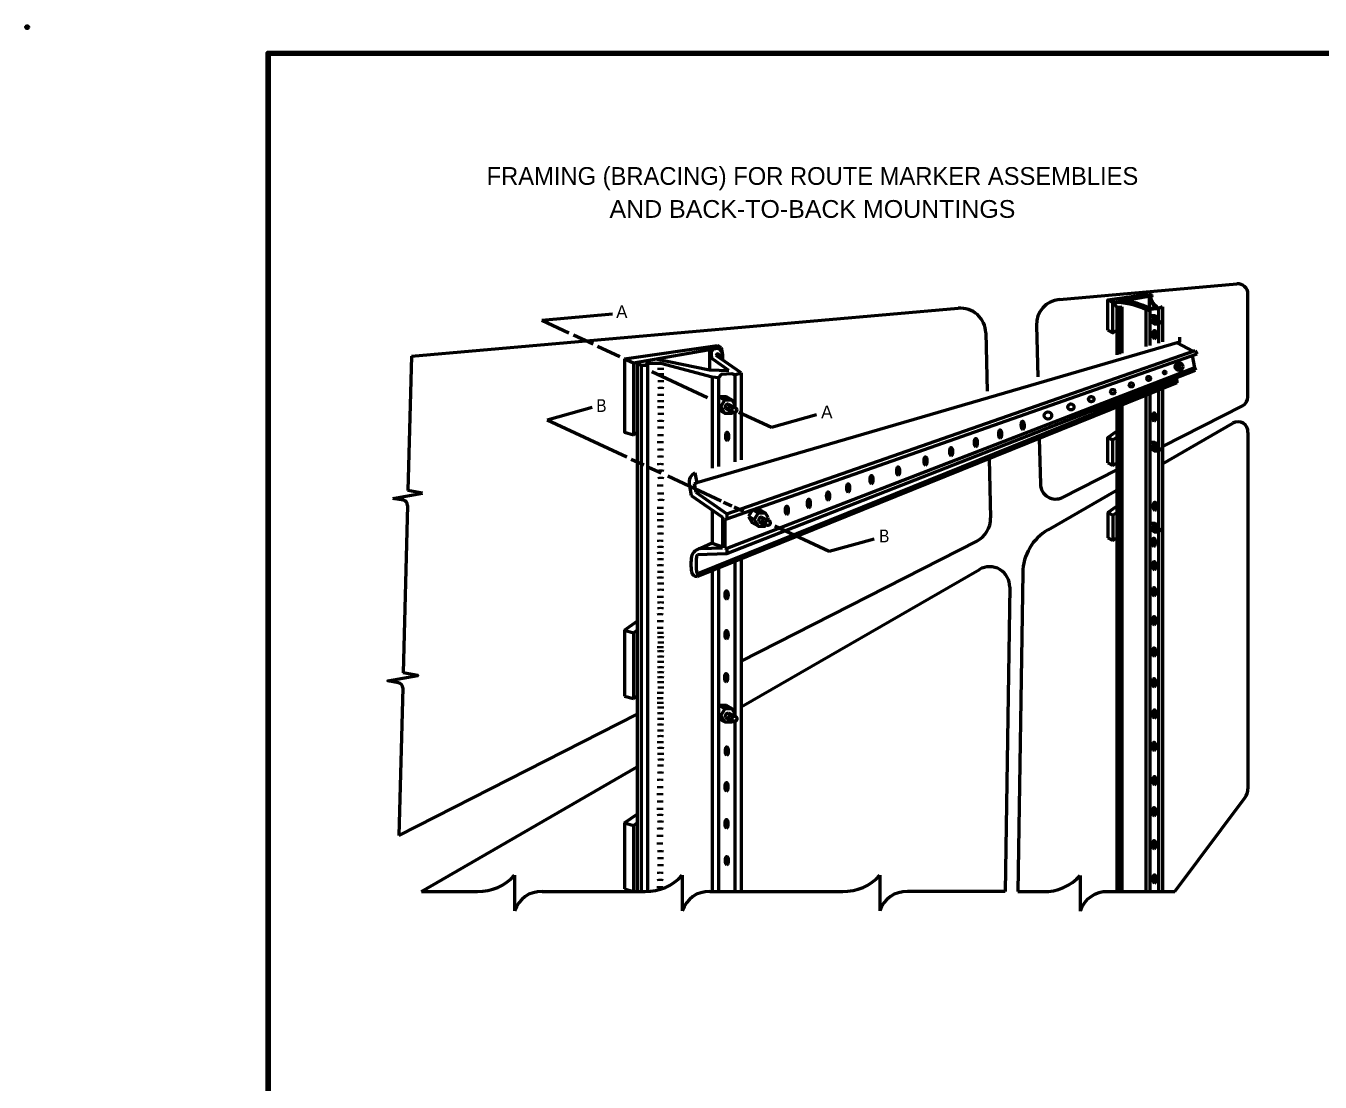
# Model space of a CAD drawing. Extents: x -14 to 842, y -11 to 533.
# Drawn here: x -13.9 to 292.3, y 283.1 to 532.9 of the extents above; entities that cross this region are included whole.
import ezdxf
from ezdxf.enums import TextEntityAlignment as Align

# ---------------------------------------------------------------- set-up
doc = ezdxf.new("R2010")
doc.units = 0
doc.header["$LTSCALE"] = 1.2
doc.header["$PDMODE"] = 32
doc.header["$PDSIZE"] = 0.6
doc.layers.add('1', color=7, linetype='Continuous', lineweight=53)

msp = doc.modelspace()

# ---------------------------------------------------------------- linework, layer by layer
at = {"layer": '1'}
for p, q in [((230.622, 468.237), (272.589, 471.908)), ((242.077, 468.144), (251.583, 469.48)), ((243.277, 467.544), (252.14, 469.107)), ((251.583, 469.48), (252.14, 469.107)), ((251.855, 469.056), (251.855, 466.157)), ((252.14, 469.107), (252.227, 468.944)), ((252.227, 468.944), (252.227, 468.394)), ((275.198, 445.238), (275.198, 469.518)), ((77.343, 454.826), (206.668, 466.141)), ((243.277, 460.344), (243.277, 467.544)), ((244.177, 466.423), (244.177, 455.159)), ((244.777, 466.475), (244.777, 455.327)), ((245.377, 466.528), (245.377, 455.495)), ((251.077, 465.826), (251.977, 465.605)), ((251.077, 465.826), (251.077, 457.091)), ((251.842, 466.156), (253.352, 466.281)), ((251.977, 465.605), (252.215, 465.922)), ((251.977, 465.605), (251.977, 457.344)), ((254.077, 465.905), (254.077, 463.195)), ((254.977, 466.481), (254.977, 458.184)), ((108.167, 463.355), (124.903, 464.819)), ((108.167, 463.355), (114.582, 460.364)), ((252.545, 463.219), (251.977, 463.547)), ((251.977, 463.423), (252.32, 462.829)), ((252.995, 463.998), (252.32, 464.388)), ((252.995, 462.439), (252.32, 462.829)), ((253.102, 462.988), (253.976, 462.58)), ((253.895, 463.998), (253.22, 464.388)), ((253.403, 463.509), (254.215, 463.131)), ((253.943, 462.596), (253.895, 462.439)), ((254.077, 462.534), (254.077, 457.932)), ((115.669, 459.856), (120.283, 457.705)), ((213.189, 460.318), (213.542, 446.579)), ((225.147, 462.105), (225.46, 449.917)), ((121.371, 457.198), (126.656, 454.734)), ((127.743, 454.226), (149.727, 457.316)), ((129.844, 453.247), (150.603, 456.908)), ((147.843, 456.421), (147.843, 451.621)), ((149.727, 457.316), (150.603, 456.908)), ((150.603, 456.908), (150.915, 455.135)), ((151.962, 417.516), (262.72, 456.175)), ((258.445, 457.949), (262.153, 455.977)), ((262.72, 456.175), (263.17, 455.395)), ((77.343, 454.826), (76.502, 423.038)), ((127.743, 454.226), (129.843, 453.247)), ((129.843, 453.247), (129.843, 436.226)), ((130.743, 453.026), (131.025, 453.455)), ((135.161, 454.185), (147.843, 451.621)), ((136.287, 453.199), (148.443, 449.947)), ((152.386, 451.457), (148.826, 453.949)), ((155.343, 450.851), (149.445, 454.98)), ((150.156, 455.001), (150.156, 454.483)), ((262.038, 454.997), (262.558, 452.043)), ((130.743, 453.026), (130.743, 328.226)), ((131.643, 452.726), (131.643, 328.226)), ((133.143, 452.726), (133.143, 328.226)), ((134.231, 451.201), (147.356, 445.081)), ((147.843, 451.621), (152.386, 451.457)), ((262.558, 452.043), (151.962, 409.349)), ((151.962, 408.149), (262.764, 451.479)), ((153.843, 450.419), (153.154, 450.682)), ((153.843, 450.419), (155.343, 450.851)), ((153.843, 450.419), (153.843, 442.718)), ((155.343, 450.851), (155.343, 430.279)), ((262.558, 452.043), (262.764, 451.479)), ((262.764, 451.479), (262.764, 451.479)), ((258.398, 448.536), (144.981, 402.712)), ((148.443, 449.947), (149.943, 449.778)), ((148.443, 449.947), (148.443, 428.347)), ((149.943, 449.778), (149.943, 428.767)), ((254.977, 447.153), (254.977, 328.187)), ((258.293, 449.731), (258.398, 448.536)), ((151.403, 444.452), (150.053, 445.232)), ((153.203, 444.452), (151.853, 445.232)), ((251.077, 445.578), (251.077, 328.187)), ((251.977, 445.941), (251.977, 328.187)), ((254.077, 446.79), (254.077, 433.171)), ((109.41, 439.791), (120.054, 442.772)), ((150.502, 442.894), (149.924, 443.227)), ((149.924, 442.337), (150.053, 442.114)), ((151.403, 441.335), (150.053, 442.114)), ((151.616, 442.432), (153.365, 441.616)), ((152.219, 443.475), (153.843, 442.718)), ((153.843, 441.524), (153.843, 429.859)), ((154.796, 441.612), (162.471, 438.034)), ((162.471, 438.034), (173.115, 441.015)), ((244.177, 442.79), (244.177, 328.187)), ((244.777, 443.032), (244.777, 328.187)), ((245.377, 443.275), (245.377, 328.187)), ((254.977, 433.464), (273.888, 443.1)), ((109.41, 439.791), (128.25, 431.006)), ((254.977, 429.398), (271.605, 438.998)), ((129.843, 436.226), (130.743, 436.857)), ((225.833, 435.379), (226.112, 424.538)), ((242.077, 435.602), (244.177, 437.073)), ((243.277, 435.002), (244.177, 435.632)), ((243.277, 429.002), (243.277, 435.002)), ((275.198, 436.735), (275.198, 352.511)), ((252.528, 433.202), (251.977, 433.52)), ((251.977, 433.378), (252.303, 432.812)), ((252.978, 433.981), (252.303, 434.371)), ((252.978, 432.422), (252.303, 432.812)), ((253.085, 432.971), (253.96, 432.563)), ((253.878, 433.981), (253.203, 434.371)), ((253.386, 433.492), (254.199, 433.114)), ((253.926, 432.579), (253.878, 432.422)), ((254.077, 432.513), (254.077, 414.069)), ((129.337, 430.499), (132.311, 429.113)), ((133.398, 428.606), (136.424, 427.195)), ((213.953, 430.579), (214.312, 416.576)), ((242.077, 429.602), (243.277, 429.002)), ((243.277, 429.002), (244.177, 429.632)), ((137.948, 426.485), (150.62, 420.576)), ((144.399, 427.214), (144.816, 424.851)), ((231.345, 421.423), (244.177, 427.961)), ((79.982, 422.424), (76.502, 423.038)), ((143.043, 424.538), (143.512, 421.879)), ((144.224, 424.746), (144.589, 422.678)), ((144.225, 424.746), (144.816, 424.851)), ((144.589, 422.678), (151.962, 417.516)), ((227.92, 413.776), (244.177, 423.162)), ((72.891, 421.174), (79.982, 422.424)), ((75.418, 420.728), (72.891, 421.174)), ((76.409, 419.515), (75.361, 379.903)), ((143.512, 421.879), (150.884, 416.717)), ((151.164, 420.323), (153.101, 419.42)), ((148.443, 418.426), (148.443, 410.585)), ((150.884, 416.717), (150.884, 409.517)), ((151.962, 417.516), (151.962, 416.316)), ((153.644, 419.166), (155.863, 418.132)), ((157.91, 418.406), (157.064, 416.942)), ((158.414, 416.162), (157.064, 416.942)), ((157.064, 416.942), (157.964, 415.383)), ((159.314, 417.721), (158.045, 418.454)), ((159.764, 418.501), (158.178, 418.501)), ((161.114, 417.721), (159.764, 418.501)), ((160.13, 416.744), (161.755, 415.986)), ((161.736, 416.644), (161.563, 416.076)), ((242.077, 417.843), (244.177, 419.313)), ((242.077, 417.843), (242.077, 411.843)), ((242.077, 417.843), (243.277, 417.243)), ((243.277, 417.243), (244.177, 417.873)), ((243.277, 417.243), (243.277, 411.243)), ((151.484, 416.148), (151.484, 409.517)), ((159.314, 414.603), (157.964, 415.383)), ((159.528, 415.701), (161.277, 414.885)), ((161.21, 414.917), (161.114, 414.603)), ((163.271, 414.677), (176.142, 408.677)), ((252.552, 414.089), (251.977, 414.421)), ((251.977, 414.306), (252.327, 413.699)), ((253.002, 414.868), (252.327, 415.258)), ((253.002, 413.309), (252.327, 413.699)), ((253.109, 413.858), (253.984, 413.45)), ((253.902, 414.868), (253.227, 415.258)), ((253.41, 414.379), (254.223, 414.001)), ((253.95, 413.466), (253.902, 413.309)), ((254.077, 413.406), (254.077, 328.187)), ((148.443, 410.585), (150.884, 409.728)), ((155.343, 382.698), (211.038, 411.076)), ((176.142, 408.677), (186.787, 411.658)), ((242.077, 411.843), (243.277, 411.243)), ((243.277, 411.243), (244.177, 411.873)), ((144.981, 407.944), (151.962, 408.149)), ((151.484, 409.517), (151.962, 409.349)), ((151.962, 409.349), (151.962, 408.149)), ((148.443, 404.111), (148.443, 328.226)), ((149.943, 404.717), (149.943, 328.226)), ((153.843, 406.293), (153.843, 369.668)), ((155.343, 406.899), (155.343, 328.226)), ((155.343, 371.874), (211.668, 404.394)), ((221.921, 403.572), (220.743, 328.18)), ((218.868, 400.162), (217.743, 328.226)), ((127.743, 390.026), (130.743, 392.127)), ((127.743, 390.026), (127.743, 374.426)), ((127.743, 390.026), (129.843, 389.426)), ((129.843, 389.426), (130.743, 390.057)), ((129.843, 389.426), (129.843, 373.826)), ((75.268, 376.38), (74.343, 341.426)), ((127.743, 374.426), (129.843, 373.826)), ((129.843, 373.826), (130.743, 374.457)), ((151.43, 371.423), (150.081, 372.202)), ((153.231, 371.423), (151.881, 372.202)), ((152.247, 370.445), (153.871, 369.688)), ((74.343, 341.426), (130.743, 370.164)), ((150.531, 369.864), (149.952, 370.198)), ((149.952, 369.307), (150.081, 369.084)), ((151.43, 368.305), (150.081, 369.084)), ((151.644, 369.402), (153.393, 368.587)), ((153.843, 368.489), (153.843, 328.226)), ((79.743, 328.226), (130.743, 357.671)), ((257.943, 328.18), (274.484, 350.359)), ((127.743, 344.426), (130.743, 346.527)), ((127.743, 344.426), (127.743, 328.826)), ((127.743, 344.426), (129.843, 343.826)), ((129.843, 343.826), (130.743, 344.457)), ((129.843, 343.826), (129.843, 328.226)), ((101.726, 332.044), (101.726, 323.644)), ((141.395, 332.044), (141.395, 323.644)), ((188.126, 332.044), (188.126, 323.644)), ((235.526, 331.998), (235.526, 323.598)), ((79.743, 328.226), (92.943, 328.226)), ((108.246, 328.226), (132.612, 328.226)), ((127.743, 328.826), (129.843, 328.226)), ((147.914, 328.226), (179.343, 328.226)), ((217.743, 328.226), (194.646, 328.187)), ((220.743, 328.18), (226.743, 328.18)), ((241.806, 328.18), (257.943, 328.18))]:
    msp.add_line(p, q, dxfattribs=at)
at = {"layer": '1', "lineweight": 158}
msp.add_lwpolyline([(835.127, 526.537), (43.427, 526.437), (43.527, 0.437)], dxfattribs=at)
at = {"layer": '1'}
for points in [[(242.077, 460.944), (242.077, 468.144), (243.277, 467.544)], [(243.277, 467.544), (244.177, 466.423), (245.377, 466.528)], [(252.215, 465.922), (253.483, 466.115), (254.077, 465.905)], [(254.977, 466.481), (254.108, 466.136), (254.077, 465.905)], [(253.22, 464.388), (252.32, 464.388), (251.977, 463.793)], [(254.077, 463.683), (253.895, 463.998), (252.995, 463.998), (252.545, 463.219), (252.995, 462.439), (253.895, 462.439)], [(259.021, 459.316), (259.021, 458.116), (144.816, 424.851)], [(242.077, 460.944), (243.277, 460.344), (244.192, 460.984)], [(127.743, 454.226), (127.743, 436.826), (129.843, 436.226)], [(133.143, 452.726), (132.987, 453.199), (136.287, 453.199)], [(150.156, 455.001), (150.915, 455.135), (150.915, 453.951)], [(151.484, 416.148), (151.962, 416.316), (263.17, 455.395)], [(130.743, 453.026), (131.643, 452.726), (133.143, 452.726)], [(153.154, 450.682), (150.589, 450.488), (149.943, 449.778)], [(258.346, 449.133), (144.981, 403.331), (144.981, 402.712)], [(151.853, 445.232), (150.053, 445.232), (149.924, 445.009)], [(153.824, 443.376), (153.203, 444.452), (151.403, 444.452), (150.502, 442.894), (151.403, 441.335), (153.203, 441.335), (153.364, 441.614)], [(242.077, 429.602), (242.077, 435.602), (243.277, 435.002)], [(253.203, 434.371), (252.303, 434.371), (251.977, 433.805)], [(254.077, 433.637), (253.878, 433.981), (252.978, 433.981), (252.528, 433.202), (252.978, 432.422), (253.878, 432.422)], [(161.736, 416.644), (161.114, 417.721), (159.314, 417.721), (158.414, 416.162), (159.314, 414.603), (161.114, 414.603)], [(253.227, 415.258), (252.327, 415.258), (251.977, 414.65)], [(254.077, 414.566), (253.902, 414.868), (253.002, 414.868), (252.552, 414.089), (253.002, 413.309), (253.902, 413.309)], [(148.443, 410.585), (145.703, 409.365), (150.884, 409.517)], [(74.277, 377.594), (71.75, 378.039), (78.841, 379.289), (75.361, 379.903)], [(151.881, 372.202), (150.081, 372.202), (149.952, 371.98)], [(153.852, 370.346), (153.231, 371.423), (151.43, 371.423), (150.531, 369.864), (151.43, 368.305), (153.231, 368.305), (153.392, 368.584)]]:
    msp.add_lwpolyline(points, dxfattribs=at)
for centre, radius in [((254.145, 462.826), 0.3), ((258.899, 452.342), 0.9), ((255.487, 450.947), 0.3), ((258.899, 452.342), 0.3), ((247.605, 448.015), 0.481), ((251.69, 449.553), 0.476), ((238.136, 444.649), 0.627), ((243.231, 446.428), 0.531), ((153.704, 442.108), 0.6), ((227.899, 440.803), 0.867), ((233.33, 442.822), 0.721), ((254.129, 432.809), 0.3), ((161.615, 415.377), 0.6), ((254.153, 413.696), 0.3), ((153.732, 369.078), 0.6)]:
    msp.add_circle(centre, radius, dxfattribs=at)
for centre, radius, start, end in [((272.798, 469.517), 2.4, 0, 94.99993), ((252.305, 468.715), 0.425, 112.9097, 202.46652), ((258.797, 471.321), 7.42, 201.9, 222.78721), ((252.442, 468.694), 0.33, 130.74261, 219.73422), ((256.205, 470.16), 4.353, 202.6587, 217.15673), ((207.191, 460.164), 6, 1.47134, 94.99996), ((231.145, 462.259), 6, 94.9998, 181.47168), ((243.377, 449.43), 18.114, 64.8455, 90.31724), ((243.377, 449.43), 18.746, 63.15641, 82.27901), ((258.466, 471.795), 7.143, 216.6569, 232.40314), ((253.421, 463.151), 0.359, 92.88009, 207.11448), ((253.813, 462.972), 0.359, 94.02325, 208.01263), ((149.814, 455.238), 1.624, 123.28451, 232.51702), ((149.368, 455.113), 1.548, 0.80369, 106.71183), ((149.8, 455.021), 0.357, 356.79984, 186.50647), ((272.798, 445.238), 2.4, 297.00177, 0), ((152.255, 442.759), 0.717, 92.88009, 207.11448), ((153.04, 442.4), 0.717, 94.02325, 208.01263), ((272.805, 436.92), 2.4, 355.5935, 120.00005), ((253.404, 433.134), 0.359, 92.88009, 207.11448), ((253.797, 432.955), 0.359, 94.02325, 208.01263), ((145.497, 424.976), 2.493, 116.13799, 190.11703), ((229.71, 424.63), 3.6, 181.47126, 296.99998), ((75.209, 419.546), 1.2, 358.48441, 79.99648), ((160.166, 416.028), 0.717, 92.88009, 207.11448), ((160.951, 415.669), 0.717, 94.02325, 208.01263), ((208.314, 416.422), 6, 297.00025, 1.47098), ((233.92, 403.384), 12, 120.00018, 179.10462), ((253.428, 414.021), 0.359, 92.88009, 207.11448), ((253.821, 413.842), 0.359, 94.02325, 208.01263), ((157.866, 405.638), 14.42, 172.89161, 187.10839), ((146.178, 406.684), 2.723, 100.04972, 164.27104), ((157.866, 405.638), 13.22, 172.89161, 187.10839), ((146.027, 407.205), 1.281, 144.73578, 176.92476), ((214.068, 400.237), 4.8, 359.10457, 119.99991), ((144.889, 404.057), 1.348, 188.68795, 273.89926), ((146.579, 404.263), 1.85, 188.10541, 210.23404), ((74.068, 376.412), 1.2, 358.48441, 79.99648), ((152.283, 369.729), 0.717, 92.88009, 207.11448), ((153.068, 369.37), 0.717, 94.02325, 208.01263), ((271.598, 352.511), 3.6, 323.28431, 0), ((93.19, 339.671), 11.447, 268.76552, 318.2235), ((132.858, 339.671), 11.447, 268.76552, 318.2235), ((179.59, 339.671), 11.447, 268.76552, 318.2235), ((226.989, 339.624), 11.447, 268.76552, 318.2235), ((107.953, 321.657), 6.536, 87.42818, 162.2996), ((147.621, 321.657), 6.536, 87.42818, 162.2996), ((194.353, 321.657), 6.536, 87.42818, 162.2996), ((241.752, 321.61), 6.536, 87.42818, 162.2996)]:
    msp.add_arc(centre, radius, start, end, dxfattribs=at)
at = {"layer": '1', "lineweight": 35}
for centre in [(136.274, 445.228), (136.274, 443.965), (136.312, 442.319), (136.312, 440.712), (136.274, 439.104), (136.274, 437.573), (136.274, 436.157), (136.312, 434.588), (136.274, 432.904), (136.274, 431.373), (136.236, 429.536), (136.204, 427.885), (136.236, 426.109), (136.204, 422.712), (136.236, 424.457), (136.298, 421.154), (136.329, 419.409), (136.173, 417.633), (136.298, 415.732), (136.36, 414.205), (136.204, 412.367), (136.204, 410.933), (136.204, 409.438), (136.236, 407.911), (136.162, 404.579), (136.236, 406.245), (136.199, 401.691), (136.236, 403.098), (136.199, 398.766), (136.236, 400.173), (136.199, 395.841), (136.236, 397.211), (136.273, 394.471), (136.273, 392.99), (136.199, 391.324), (136.236, 388.658), (136.273, 389.991), (136.162, 387.177), (136.199, 385.548), (136.162, 383.993), (136.248, 382.807), (136.219, 379.395), (136.277, 381.737), (136.306, 380.494), (136.277, 378.412), (136.277, 377.168), (136.277, 375.925), (136.277, 374.652), (136.277, 373.467), (136.277, 372.281), (136.277, 371.124), (136.162, 367.336), (136.191, 368.608), (136.306, 369.852), (136.205, 366.241), (136.271, 365.124), (136.227, 363.766), (136.227, 361.072), (136.271, 362.474), (136.249, 359.714), (136.249, 358.378), (136.205, 356.932), (136.271, 355.574), (136.293, 354.194), (136.315, 352.815), (136.225, 351.423), (136.225, 349.717), (136.18, 348.056), (136.18, 346.305), (136.135, 344.644), (136.18, 342.893), (136.135, 341.187), (136.18, 339.705), (136.18, 336.473), (136.225, 338.134), (136.135, 334.767), (136.091, 332.971), (136.225, 331.131), (136.225, 329.515), (136.225, 327.853), (136.18, 326.058), (136.18, 324.352), (136.091, 322.646)]:
    msp.add_arc(centre, 6.613, 83.68957, 96.31043, dxfattribs=at)
at = {"layer": '1'}
for centre in [(253.103, 459.942), (253.025, 440.426), (221.918, 438.484), (151.995, 435.832), (210.845, 434.388), (216.577, 436.416), (204.996, 432.243), (192.44, 427.64), (198.913, 430.059), (186.163, 425.612), (175.878, 421.754), (180.653, 423.652), (171.347, 419.978), (253.182, 419.343), (166.143, 418.386), (252.944, 410.82), (253.062, 405.292), (151.879, 398.36), (253.003, 399.114), (253.003, 392.301), (151.879, 388.934), (253.003, 384.888), (151.763, 378.809), (253.003, 377.575), (253.103, 370.161), (151.931, 361.413), (253.003, 362.547), (253.103, 354.433), (151.871, 352.965), (253.003, 347.119), (151.871, 344.219), (253.003, 339.305), (151.931, 335.533), (253.103, 331.19)]:
    msp.add_ellipse(centre, major_axis=(0.015, -0.989), ratio=0.337914, dxfattribs=at)
for p in [(-13.573, 532.637), (252.14, 469.107)]:
    msp.add_point(p, dxfattribs=at)

# ---------------------------------------------------------------- texts
msp.add_text('FRAMING (BRACING) FOR ROUTE MARKER ASSEMBLIES', height=4.2, dxfattribs=at).set_placement((172.18, 495.34), align=Align.CENTER)
at = {"layer": '1', "width": 1.05}
msp.add_text('AND BACK-TO-BACK MOUNTINGS', height=4.2, dxfattribs=at).set_placement((172.18, 487.54), align=Align.CENTER)
at = {"layer": '1'}
for p in [(125.752, 463.832), (174.247, 440.141)]:
    msp.add_text('A', height=3, dxfattribs=at).set_placement(p)
at = {"layer": '1', "width": 0.9}
for p in [(121.053, 441.645), (187.969, 410.809)]:
    msp.add_text('B', height=3, dxfattribs=at).set_placement(p)

doc.saveas('drawing.dxf')
